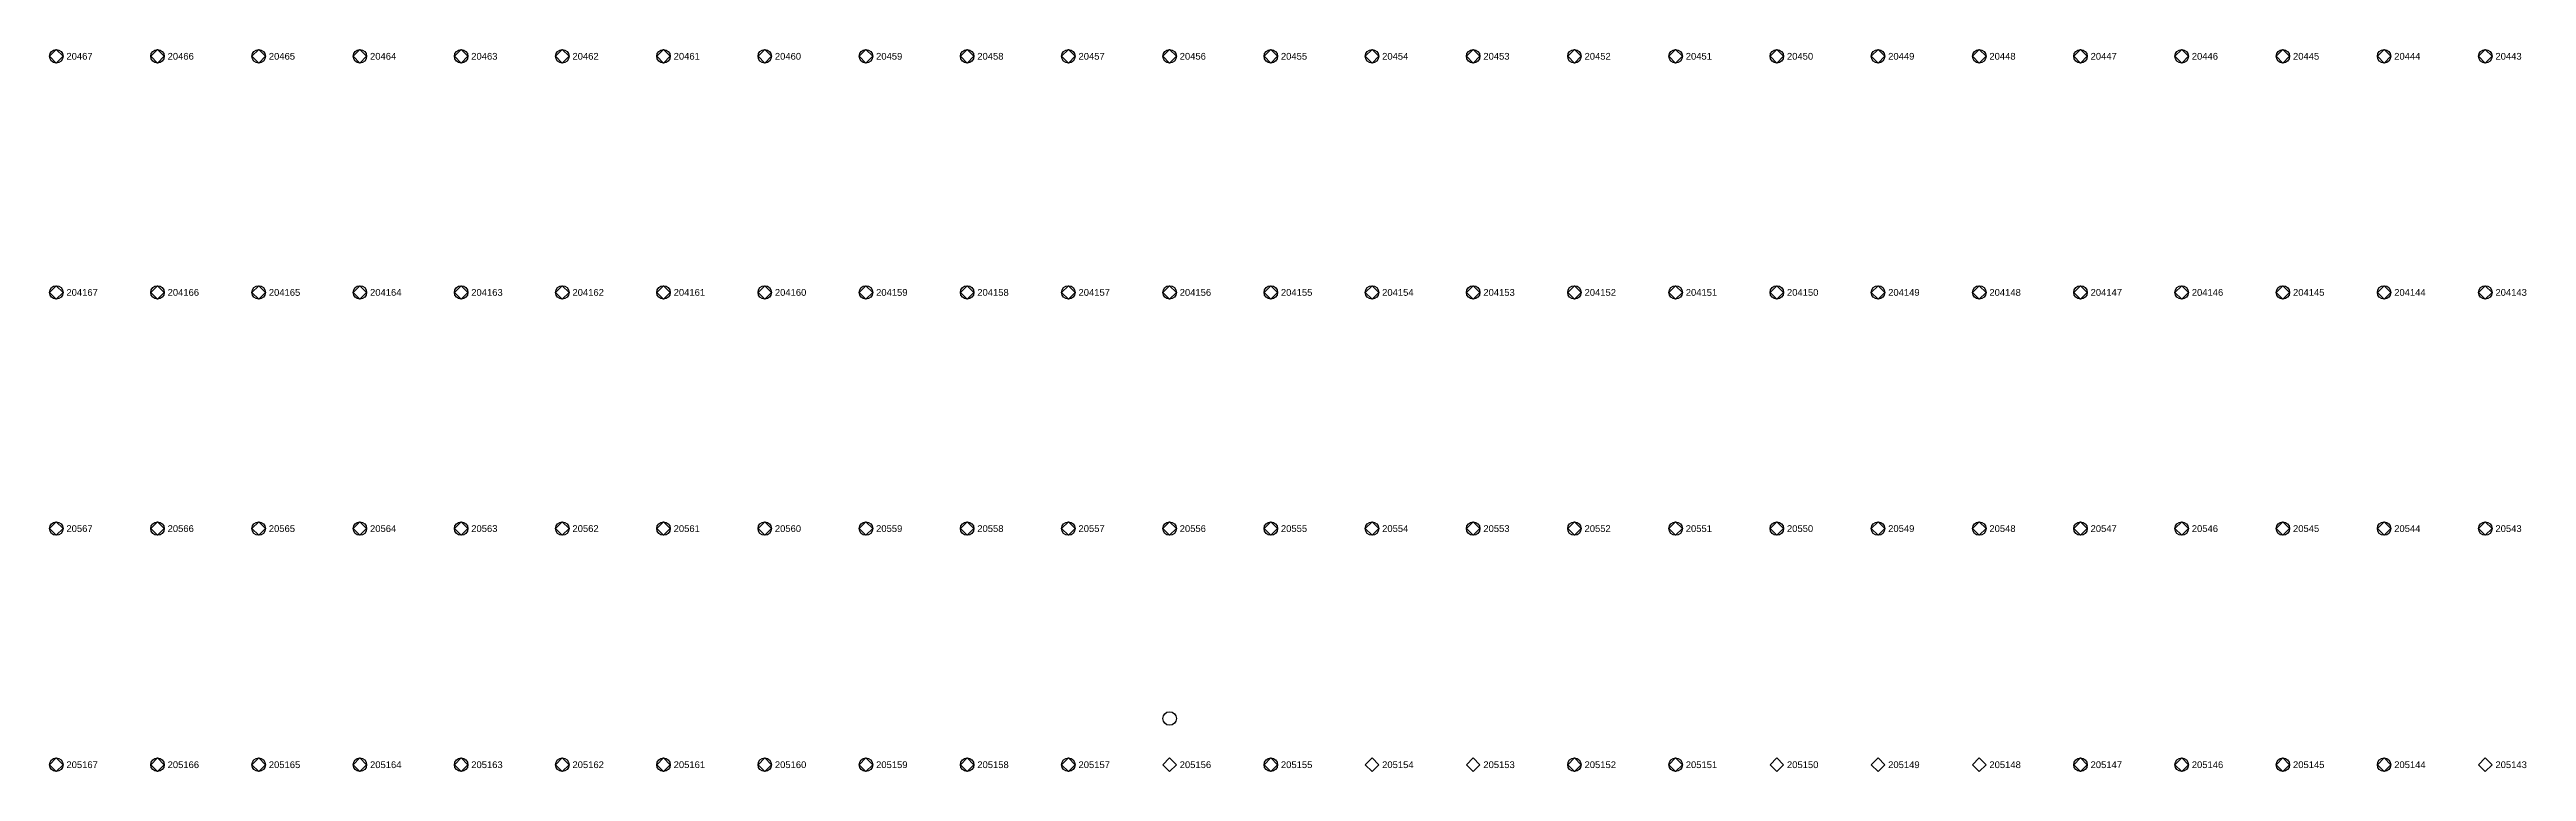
# Model space of a CAD drawing. Extents: x -5 to 376, y -217 to 241.
# Drawn here: x 91.5 to 184.7, y 127.3 to 154.5 of the extents above; entities that cross this region are included whole.
import ezdxf

# ---------------------------------------------------------------- set-up
doc = ezdxf.new("R2010")
doc.units = 0
for name, color, linetype in [('FIXTURE_INTERFACE_PIN', 4, 'CONTINUOUS'), ('GROUND_INTERFACE_PIN', 6, 'CONTINUOUS'), ('TESTER_INTERFACE_PIN', 144, 'CONTINUOUS'), ('TESTER_INTERFACE_PIN_LABEL', 144, 'CONTINUOUS')]:
    doc.layers.add(name, color=color, linetype=linetype)
doc.styles.get("Standard").update_dxf_attribs({"font": 'arial.ttf'})

msp = doc.modelspace()

# ---------------------------------------------------------------- linework, layer by layer
at = {"layer": 'FIXTURE_INTERFACE_PIN'}
for centre in [(91.72194, 154.2415), (95.53194, 154.2415), (99.34194, 154.2415), (103.15194, 154.2415), (106.96194, 154.2415), (110.77194, 154.2415), (114.58194, 154.2415), (126.01194, 154.2415), (129.82194, 154.2415), (133.63194, 154.2415), (137.44194, 154.2415), (141.25194, 154.2415), (145.06194, 154.2415), (148.87194, 154.2415), (152.68194, 154.2415), (156.49194, 154.2415), (160.30194, 154.2415), (164.11194, 154.2415), (167.92194, 154.2415), (171.73194, 154.2415), (175.54194, 154.2415), (179.35194, 154.2415), (183.16194, 154.2415), (91.72194, 145.3515), (95.53194, 145.3515), (99.34194, 145.3515), (103.15194, 145.3515), (106.96194, 145.3515), (110.77194, 145.3515), (114.58194, 145.3515), (126.01194, 145.3515), (129.82194, 145.3515), (133.63194, 145.3515), (137.44194, 145.3515), (141.25194, 145.3515), (145.06194, 145.3515), (148.87194, 145.3515), (152.68194, 145.3515), (156.49194, 145.3515), (160.30194, 145.3515), (164.11194, 145.3515), (167.92194, 145.3515), (171.73194, 145.3515), (175.54194, 145.3515), (179.35194, 145.3515), (183.16194, 145.3515), (91.72194, 136.4615), (95.53194, 136.4615), (99.34194, 136.4615), (103.15194, 136.4615), (106.96194, 136.4615), (110.77194, 136.4615), (114.58194, 136.4615), (126.01194, 136.4615), (129.82194, 136.4615), (133.63194, 136.4615), (137.44194, 136.4615), (141.25194, 136.4615), (145.06194, 136.4615), (148.87194, 136.4615), (152.68194, 136.4615), (156.49194, 136.4615), (160.30194, 136.4615), (164.11194, 136.4615), (167.92194, 136.4615), (171.73194, 136.4615), (175.54194, 136.4615), (179.35194, 136.4615), (183.16194, 136.4615), (133.63194, 129.3114), (91.72194, 127.5715), (95.53194, 127.5715), (99.34194, 127.5715), (103.15194, 127.5715), (106.96194, 127.5715), (110.77194, 127.5715), (114.58194, 127.5715), (126.01194, 127.5715), (129.82194, 127.5715), (137.44194, 127.5715), (148.87194, 127.5715), (152.68194, 127.5715), (167.92194, 127.5715), (171.73194, 127.5715), (175.54194, 127.5715), (179.35194, 127.5715)]:
    msp.add_circle(centre, 0.254, dxfattribs=at)
at = {"layer": 'GROUND_INTERFACE_PIN'}
for centre in [(118.39194, 154.2415), (122.20194, 154.2415), (118.39194, 145.3515), (122.20194, 145.3515), (118.39194, 136.4615), (122.20194, 136.4615), (118.39194, 127.5715), (122.20194, 127.5715)]:
    msp.add_circle(centre, 0.254, dxfattribs=at)
at = {"layer": 'TESTER_INTERFACE_PIN'}
for p, q in [((91.72194, 154.4955), (91.46794, 154.2415)), ((91.46794, 154.2415), (91.72194, 153.9875)), ((91.97594, 154.2415), (91.72194, 154.4955)), ((91.72194, 153.9875), (91.97594, 154.2415)), ((95.53194, 154.4955), (95.27794, 154.2415)), ((95.27794, 154.2415), (95.53194, 153.9875)), ((95.78594, 154.2415), (95.53194, 154.4955)), ((95.53194, 153.9875), (95.78594, 154.2415)), ((99.34194, 154.4955), (99.08794, 154.2415)), ((99.08794, 154.2415), (99.34194, 153.9875)), ((99.59594, 154.2415), (99.34194, 154.4955)), ((99.34194, 153.9875), (99.59594, 154.2415)), ((103.15194, 154.4955), (102.89794, 154.2415)), ((102.89794, 154.2415), (103.15194, 153.9875)), ((103.40594, 154.2415), (103.15194, 154.4955)), ((103.15194, 153.9875), (103.40594, 154.2415)), ((106.96194, 154.4955), (106.70794, 154.2415)), ((106.70794, 154.2415), (106.96194, 153.9875)), ((107.21594, 154.2415), (106.96194, 154.4955)), ((106.96194, 153.9875), (107.21594, 154.2415)), ((110.77194, 154.4955), (110.51794, 154.2415)), ((110.51794, 154.2415), (110.77194, 153.9875)), ((111.02594, 154.2415), (110.77194, 154.4955)), ((110.77194, 153.9875), (111.02594, 154.2415)), ((114.58194, 154.4955), (114.32794, 154.2415)), ((114.32794, 154.2415), (114.58194, 153.9875)), ((114.83594, 154.2415), (114.58194, 154.4955)), ((114.58194, 153.9875), (114.83594, 154.2415)), ((118.39194, 154.4955), (118.13794, 154.2415)), ((118.13794, 154.2415), (118.39194, 153.9875)), ((118.64594, 154.2415), (118.39194, 154.4955)), ((118.39194, 153.9875), (118.64594, 154.2415)), ((122.20194, 154.4955), (121.94794, 154.2415)), ((121.94794, 154.2415), (122.20194, 153.9875)), ((122.45594, 154.2415), (122.20194, 154.4955)), ((122.20194, 153.9875), (122.45594, 154.2415)), ((126.01194, 154.4955), (125.75794, 154.2415)), ((125.75794, 154.2415), (126.01194, 153.9875)), ((126.26594, 154.2415), (126.01194, 154.4955)), ((126.01194, 153.9875), (126.26594, 154.2415)), ((129.82194, 154.4955), (129.56794, 154.2415)), ((129.56794, 154.2415), (129.82194, 153.9875)), ((130.07594, 154.2415), (129.82194, 154.4955)), ((129.82194, 153.9875), (130.07594, 154.2415)), ((133.63194, 154.4955), (133.37794, 154.2415)), ((133.37794, 154.2415), (133.63194, 153.9875)), ((133.88594, 154.2415), (133.63194, 154.4955)), ((133.63194, 153.9875), (133.88594, 154.2415)), ((137.44194, 154.4955), (137.18794, 154.2415)), ((137.18794, 154.2415), (137.44194, 153.9875)), ((137.69594, 154.2415), (137.44194, 154.4955)), ((137.44194, 153.9875), (137.69594, 154.2415)), ((141.25194, 154.4955), (140.99794, 154.2415)), ((140.99794, 154.2415), (141.25194, 153.9875)), ((141.50594, 154.2415), (141.25194, 154.4955)), ((141.25194, 153.9875), (141.50594, 154.2415)), ((145.06194, 154.4955), (144.80794, 154.2415)), ((144.80794, 154.2415), (145.06194, 153.9875)), ((145.31594, 154.2415), (145.06194, 154.4955)), ((145.06194, 153.9875), (145.31594, 154.2415)), ((148.87194, 154.4955), (148.61794, 154.2415)), ((148.61794, 154.2415), (148.87194, 153.9875)), ((149.12594, 154.2415), (148.87194, 154.4955)), ((148.87194, 153.9875), (149.12594, 154.2415)), ((152.68194, 154.4955), (152.42794, 154.2415)), ((152.42794, 154.2415), (152.68194, 153.9875)), ((152.93594, 154.2415), (152.68194, 154.4955)), ((152.68194, 153.9875), (152.93594, 154.2415)), ((156.49194, 154.4955), (156.23794, 154.2415)), ((156.23794, 154.2415), (156.49194, 153.9875)), ((156.74594, 154.2415), (156.49194, 154.4955)), ((156.49194, 153.9875), (156.74594, 154.2415)), ((160.30194, 154.4955), (160.04794, 154.2415)), ((160.04794, 154.2415), (160.30194, 153.9875)), ((160.55594, 154.2415), (160.30194, 154.4955)), ((160.30194, 153.9875), (160.55594, 154.2415)), ((164.11194, 154.4955), (163.85794, 154.2415)), ((163.85794, 154.2415), (164.11194, 153.9875)), ((164.36594, 154.2415), (164.11194, 154.4955)), ((164.11194, 153.9875), (164.36594, 154.2415)), ((167.92194, 154.4955), (167.66794, 154.2415)), ((167.66794, 154.2415), (167.92194, 153.9875)), ((168.17594, 154.2415), (167.92194, 154.4955)), ((167.92194, 153.9875), (168.17594, 154.2415)), ((171.73194, 154.4955), (171.47794, 154.2415)), ((171.47794, 154.2415), (171.73194, 153.9875)), ((171.98594, 154.2415), (171.73194, 154.4955)), ((171.73194, 153.9875), (171.98594, 154.2415)), ((175.54194, 154.4955), (175.28794, 154.2415)), ((175.28794, 154.2415), (175.54194, 153.9875)), ((175.79594, 154.2415), (175.54194, 154.4955)), ((175.54194, 153.9875), (175.79594, 154.2415)), ((179.35194, 154.4955), (179.09794, 154.2415)), ((179.09794, 154.2415), (179.35194, 153.9875)), ((179.60594, 154.2415), (179.35194, 154.4955)), ((179.35194, 153.9875), (179.60594, 154.2415)), ((183.16194, 154.4955), (182.90794, 154.2415)), ((182.90794, 154.2415), (183.16194, 153.9875)), ((183.41594, 154.2415), (183.16194, 154.4955)), ((183.16194, 153.9875), (183.41594, 154.2415)), ((91.72194, 145.6055), (91.46794, 145.3515)), ((91.97594, 145.3515), (91.72194, 145.6055)), ((95.53194, 145.6055), (95.27794, 145.3515)), ((95.78594, 145.3515), (95.53194, 145.6055)), ((99.34194, 145.6055), (99.08794, 145.3515)), ((99.59594, 145.3515), (99.34194, 145.6055)), ((103.15194, 145.6055), (102.89794, 145.3515)), ((103.40594, 145.3515), (103.15194, 145.6055)), ((106.96194, 145.6055), (106.70794, 145.3515)), ((107.21594, 145.3515), (106.96194, 145.6055)), ((110.77194, 145.6055), (110.51794, 145.3515)), ((111.02594, 145.3515), (110.77194, 145.6055)), ((114.58194, 145.6055), (114.32794, 145.3515)), ((114.83594, 145.3515), (114.58194, 145.6055)), ((118.39194, 145.6055), (118.13794, 145.3515)), ((118.64594, 145.3515), (118.39194, 145.6055)), ((122.20194, 145.6055), (121.94794, 145.3515)), ((122.45594, 145.3515), (122.20194, 145.6055)), ((126.01194, 145.6055), (125.75794, 145.3515)), ((126.26594, 145.3515), (126.01194, 145.6055)), ((129.82194, 145.6055), (129.56794, 145.3515)), ((130.07594, 145.3515), (129.82194, 145.6055)), ((133.63194, 145.6055), (133.37794, 145.3515)), ((133.88594, 145.3515), (133.63194, 145.6055)), ((137.44194, 145.6055), (137.18794, 145.3515)), ((137.69594, 145.3515), (137.44194, 145.6055)), ((141.25194, 145.6055), (140.99794, 145.3515)), ((141.50594, 145.3515), (141.25194, 145.6055)), ((145.06194, 145.6055), (144.80794, 145.3515)), ((145.31594, 145.3515), (145.06194, 145.6055)), ((148.87194, 145.6055), (148.61794, 145.3515)), ((149.12594, 145.3515), (148.87194, 145.6055)), ((152.68194, 145.6055), (152.42794, 145.3515)), ((152.93594, 145.3515), (152.68194, 145.6055)), ((156.49194, 145.6055), (156.23794, 145.3515)), ((156.74594, 145.3515), (156.49194, 145.6055)), ((160.30194, 145.6055), (160.04794, 145.3515)), ((160.55594, 145.3515), (160.30194, 145.6055)), ((164.11194, 145.6055), (163.85794, 145.3515)), ((164.36594, 145.3515), (164.11194, 145.6055)), ((167.92194, 145.6055), (167.66794, 145.3515)), ((168.17594, 145.3515), (167.92194, 145.6055)), ((171.73194, 145.6055), (171.47794, 145.3515)), ((171.98594, 145.3515), (171.73194, 145.6055)), ((175.54194, 145.6055), (175.28794, 145.3515)), ((175.79594, 145.3515), (175.54194, 145.6055)), ((179.35194, 145.6055), (179.09794, 145.3515)), ((179.60594, 145.3515), (179.35194, 145.6055)), ((183.16194, 145.6055), (182.90794, 145.3515)), ((183.41594, 145.3515), (183.16194, 145.6055)), ((91.46794, 145.3515), (91.72194, 145.0975)), ((91.72194, 145.0975), (91.97594, 145.3515)), ((95.27794, 145.3515), (95.53194, 145.0975)), ((95.53194, 145.0975), (95.78594, 145.3515)), ((99.08794, 145.3515), (99.34194, 145.0975)), ((99.34194, 145.0975), (99.59594, 145.3515)), ((102.89794, 145.3515), (103.15194, 145.0975)), ((103.15194, 145.0975), (103.40594, 145.3515)), ((106.70794, 145.3515), (106.96194, 145.0975)), ((106.96194, 145.0975), (107.21594, 145.3515)), ((110.51794, 145.3515), (110.77194, 145.0975)), ((110.77194, 145.0975), (111.02594, 145.3515)), ((114.32794, 145.3515), (114.58194, 145.0975)), ((114.58194, 145.0975), (114.83594, 145.3515)), ((118.13794, 145.3515), (118.39194, 145.0975)), ((118.39194, 145.0975), (118.64594, 145.3515)), ((121.94794, 145.3515), (122.20194, 145.0975)), ((122.20194, 145.0975), (122.45594, 145.3515)), ((125.75794, 145.3515), (126.01194, 145.0975)), ((126.01194, 145.0975), (126.26594, 145.3515)), ((129.56794, 145.3515), (129.82194, 145.0975)), ((129.82194, 145.0975), (130.07594, 145.3515)), ((133.37794, 145.3515), (133.63194, 145.0975)), ((133.63194, 145.0975), (133.88594, 145.3515)), ((137.18794, 145.3515), (137.44194, 145.0975)), ((137.44194, 145.0975), (137.69594, 145.3515)), ((140.99794, 145.3515), (141.25194, 145.0975)), ((141.25194, 145.0975), (141.50594, 145.3515)), ((144.80794, 145.3515), (145.06194, 145.0975)), ((145.06194, 145.0975), (145.31594, 145.3515)), ((148.61794, 145.3515), (148.87194, 145.0975)), ((148.87194, 145.0975), (149.12594, 145.3515)), ((152.42794, 145.3515), (152.68194, 145.0975)), ((152.68194, 145.0975), (152.93594, 145.3515)), ((156.23794, 145.3515), (156.49194, 145.0975)), ((156.49194, 145.0975), (156.74594, 145.3515)), ((160.04794, 145.3515), (160.30194, 145.0975)), ((160.30194, 145.0975), (160.55594, 145.3515)), ((163.85794, 145.3515), (164.11194, 145.0975)), ((164.11194, 145.0975), (164.36594, 145.3515)), ((167.66794, 145.3515), (167.92194, 145.0975)), ((167.92194, 145.0975), (168.17594, 145.3515)), ((171.47794, 145.3515), (171.73194, 145.0975)), ((171.73194, 145.0975), (171.98594, 145.3515)), ((175.28794, 145.3515), (175.54194, 145.0975)), ((175.54194, 145.0975), (175.79594, 145.3515)), ((179.09794, 145.3515), (179.35194, 145.0975)), ((179.35194, 145.0975), (179.60594, 145.3515)), ((182.90794, 145.3515), (183.16194, 145.0975)), ((183.16194, 145.0975), (183.41594, 145.3515)), ((91.72194, 136.7155), (91.46794, 136.4615)), ((91.46794, 136.4615), (91.72194, 136.2075)), ((91.97594, 136.4615), (91.72194, 136.7155)), ((91.72194, 136.2075), (91.97594, 136.4615)), ((95.53194, 136.7155), (95.27794, 136.4615)), ((95.27794, 136.4615), (95.53194, 136.2075)), ((95.78594, 136.4615), (95.53194, 136.7155)), ((95.53194, 136.2075), (95.78594, 136.4615)), ((99.34194, 136.7155), (99.08794, 136.4615)), ((99.08794, 136.4615), (99.34194, 136.2075)), ((99.59594, 136.4615), (99.34194, 136.7155)), ((99.34194, 136.2075), (99.59594, 136.4615)), ((103.15194, 136.7155), (102.89794, 136.4615)), ((102.89794, 136.4615), (103.15194, 136.2075)), ((103.40594, 136.4615), (103.15194, 136.7155)), ((103.15194, 136.2075), (103.40594, 136.4615)), ((106.96194, 136.7155), (106.70794, 136.4615)), ((106.70794, 136.4615), (106.96194, 136.2075)), ((107.21594, 136.4615), (106.96194, 136.7155)), ((106.96194, 136.2075), (107.21594, 136.4615)), ((110.77194, 136.7155), (110.51794, 136.4615)), ((110.51794, 136.4615), (110.77194, 136.2075)), ((111.02594, 136.4615), (110.77194, 136.7155)), ((110.77194, 136.2075), (111.02594, 136.4615)), ((114.58194, 136.7155), (114.32794, 136.4615)), ((114.32794, 136.4615), (114.58194, 136.2075)), ((114.83594, 136.4615), (114.58194, 136.7155)), ((114.58194, 136.2075), (114.83594, 136.4615)), ((118.39194, 136.7155), (118.13794, 136.4615)), ((118.13794, 136.4615), (118.39194, 136.2075)), ((118.64594, 136.4615), (118.39194, 136.7155)), ((118.39194, 136.2075), (118.64594, 136.4615)), ((122.20194, 136.7155), (121.94794, 136.4615)), ((121.94794, 136.4615), (122.20194, 136.2075)), ((122.45594, 136.4615), (122.20194, 136.7155)), ((122.20194, 136.2075), (122.45594, 136.4615)), ((126.01194, 136.7155), (125.75794, 136.4615)), ((125.75794, 136.4615), (126.01194, 136.2075)), ((126.26594, 136.4615), (126.01194, 136.7155)), ((126.01194, 136.2075), (126.26594, 136.4615)), ((129.82194, 136.7155), (129.56794, 136.4615)), ((129.56794, 136.4615), (129.82194, 136.2075)), ((130.07594, 136.4615), (129.82194, 136.7155)), ((129.82194, 136.2075), (130.07594, 136.4615)), ((133.63194, 136.7155), (133.37794, 136.4615)), ((133.37794, 136.4615), (133.63194, 136.2075)), ((133.88594, 136.4615), (133.63194, 136.7155)), ((133.63194, 136.2075), (133.88594, 136.4615)), ((137.44194, 136.7155), (137.18794, 136.4615)), ((137.18794, 136.4615), (137.44194, 136.2075)), ((137.69594, 136.4615), (137.44194, 136.7155)), ((137.44194, 136.2075), (137.69594, 136.4615)), ((141.25194, 136.7155), (140.99794, 136.4615)), ((140.99794, 136.4615), (141.25194, 136.2075)), ((141.50594, 136.4615), (141.25194, 136.7155)), ((141.25194, 136.2075), (141.50594, 136.4615)), ((145.06194, 136.7155), (144.80794, 136.4615)), ((144.80794, 136.4615), (145.06194, 136.2075)), ((145.31594, 136.4615), (145.06194, 136.7155)), ((145.06194, 136.2075), (145.31594, 136.4615)), ((148.87194, 136.7155), (148.61794, 136.4615)), ((148.61794, 136.4615), (148.87194, 136.2075)), ((149.12594, 136.4615), (148.87194, 136.7155)), ((148.87194, 136.2075), (149.12594, 136.4615)), ((152.68194, 136.7155), (152.42794, 136.4615)), ((152.42794, 136.4615), (152.68194, 136.2075)), ((152.93594, 136.4615), (152.68194, 136.7155)), ((152.68194, 136.2075), (152.93594, 136.4615)), ((156.49194, 136.7155), (156.23794, 136.4615)), ((156.23794, 136.4615), (156.49194, 136.2075)), ((156.74594, 136.4615), (156.49194, 136.7155)), ((156.49194, 136.2075), (156.74594, 136.4615)), ((160.30194, 136.7155), (160.04794, 136.4615)), ((160.04794, 136.4615), (160.30194, 136.2075)), ((160.55594, 136.4615), (160.30194, 136.7155)), ((160.30194, 136.2075), (160.55594, 136.4615)), ((164.11194, 136.7155), (163.85794, 136.4615)), ((163.85794, 136.4615), (164.11194, 136.2075)), ((164.36594, 136.4615), (164.11194, 136.7155)), ((164.11194, 136.2075), (164.36594, 136.4615)), ((167.92194, 136.7155), (167.66794, 136.4615)), ((167.66794, 136.4615), (167.92194, 136.2075)), ((168.17594, 136.4615), (167.92194, 136.7155)), ((167.92194, 136.2075), (168.17594, 136.4615)), ((171.73194, 136.7155), (171.47794, 136.4615)), ((171.47794, 136.4615), (171.73194, 136.2075)), ((171.98594, 136.4615), (171.73194, 136.7155)), ((171.73194, 136.2075), (171.98594, 136.4615)), ((175.54194, 136.7155), (175.28794, 136.4615)), ((175.28794, 136.4615), (175.54194, 136.2075)), ((175.79594, 136.4615), (175.54194, 136.7155)), ((175.54194, 136.2075), (175.79594, 136.4615)), ((179.35194, 136.7155), (179.09794, 136.4615)), ((179.09794, 136.4615), (179.35194, 136.2075)), ((179.60594, 136.4615), (179.35194, 136.7155)), ((179.35194, 136.2075), (179.60594, 136.4615)), ((183.16194, 136.7155), (182.90794, 136.4615)), ((182.90794, 136.4615), (183.16194, 136.2075)), ((183.41594, 136.4615), (183.16194, 136.7155)), ((183.16194, 136.2075), (183.41594, 136.4615)), ((91.72194, 127.8255), (91.46794, 127.5715)), ((91.97594, 127.5715), (91.72194, 127.8255)), ((95.53194, 127.8255), (95.27794, 127.5715)), ((95.78594, 127.5715), (95.53194, 127.8255)), ((99.34194, 127.8255), (99.08794, 127.5715)), ((99.59594, 127.5715), (99.34194, 127.8255)), ((103.15194, 127.8255), (102.89794, 127.5715)), ((103.40594, 127.5715), (103.15194, 127.8255)), ((106.96194, 127.8255), (106.70794, 127.5715)), ((107.21594, 127.5715), (106.96194, 127.8255)), ((110.77194, 127.8255), (110.51794, 127.5715)), ((111.02594, 127.5715), (110.77194, 127.8255)), ((114.58194, 127.8255), (114.32794, 127.5715)), ((114.83594, 127.5715), (114.58194, 127.8255)), ((118.39194, 127.8255), (118.13794, 127.5715)), ((118.64594, 127.5715), (118.39194, 127.8255)), ((122.20194, 127.8255), (121.94794, 127.5715)), ((122.45594, 127.5715), (122.20194, 127.8255)), ((126.01194, 127.8255), (125.75794, 127.5715)), ((126.26594, 127.5715), (126.01194, 127.8255)), ((129.82194, 127.8255), (129.56794, 127.5715)), ((130.07594, 127.5715), (129.82194, 127.8255)), ((133.63194, 127.8255), (133.37794, 127.5715)), ((133.88594, 127.5715), (133.63194, 127.8255)), ((137.44194, 127.8255), (137.18794, 127.5715)), ((137.69594, 127.5715), (137.44194, 127.8255)), ((141.25194, 127.8255), (140.99794, 127.5715)), ((141.50594, 127.5715), (141.25194, 127.8255)), ((145.06194, 127.8255), (144.80794, 127.5715)), ((145.31594, 127.5715), (145.06194, 127.8255)), ((148.87194, 127.8255), (148.61794, 127.5715)), ((149.12594, 127.5715), (148.87194, 127.8255)), ((152.68194, 127.8255), (152.42794, 127.5715)), ((152.93594, 127.5715), (152.68194, 127.8255)), ((156.49194, 127.8255), (156.23794, 127.5715)), ((156.74594, 127.5715), (156.49194, 127.8255)), ((160.30194, 127.8255), (160.04794, 127.5715)), ((160.55594, 127.5715), (160.30194, 127.8255)), ((164.11194, 127.8255), (163.85794, 127.5715)), ((164.36594, 127.5715), (164.11194, 127.8255)), ((167.92194, 127.8255), (167.66794, 127.5715)), ((168.17594, 127.5715), (167.92194, 127.8255)), ((171.73194, 127.8255), (171.47794, 127.5715)), ((171.98594, 127.5715), (171.73194, 127.8255)), ((175.54194, 127.8255), (175.28794, 127.5715)), ((175.79594, 127.5715), (175.54194, 127.8255)), ((179.35194, 127.8255), (179.09794, 127.5715)), ((179.60594, 127.5715), (179.35194, 127.8255)), ((183.16194, 127.8255), (182.90794, 127.5715)), ((183.41594, 127.5715), (183.16194, 127.8255)), ((91.46794, 127.5715), (91.72194, 127.3175)), ((91.72194, 127.3175), (91.97594, 127.5715)), ((95.27794, 127.5715), (95.53194, 127.3175)), ((95.53194, 127.3175), (95.78594, 127.5715)), ((99.08794, 127.5715), (99.34194, 127.3175)), ((99.34194, 127.3175), (99.59594, 127.5715)), ((102.89794, 127.5715), (103.15194, 127.3175)), ((103.15194, 127.3175), (103.40594, 127.5715)), ((106.70794, 127.5715), (106.96194, 127.3175)), ((106.96194, 127.3175), (107.21594, 127.5715)), ((110.51794, 127.5715), (110.77194, 127.3175)), ((110.77194, 127.3175), (111.02594, 127.5715)), ((114.32794, 127.5715), (114.58194, 127.3175)), ((114.58194, 127.3175), (114.83594, 127.5715)), ((118.13794, 127.5715), (118.39194, 127.3175)), ((118.39194, 127.3175), (118.64594, 127.5715)), ((121.94794, 127.5715), (122.20194, 127.3175)), ((122.20194, 127.3175), (122.45594, 127.5715)), ((125.75794, 127.5715), (126.01194, 127.3175)), ((126.01194, 127.3175), (126.26594, 127.5715)), ((129.56794, 127.5715), (129.82194, 127.3175)), ((129.82194, 127.3175), (130.07594, 127.5715)), ((133.37794, 127.5715), (133.63194, 127.3175)), ((133.63194, 127.3175), (133.88594, 127.5715)), ((137.18794, 127.5715), (137.44194, 127.3175)), ((137.44194, 127.3175), (137.69594, 127.5715)), ((140.99794, 127.5715), (141.25194, 127.3175)), ((141.25194, 127.3175), (141.50594, 127.5715)), ((144.80794, 127.5715), (145.06194, 127.3175)), ((145.06194, 127.3175), (145.31594, 127.5715)), ((148.61794, 127.5715), (148.87194, 127.3175)), ((148.87194, 127.3175), (149.12594, 127.5715)), ((152.42794, 127.5715), (152.68194, 127.3175)), ((152.68194, 127.3175), (152.93594, 127.5715)), ((156.23794, 127.5715), (156.49194, 127.3175)), ((156.49194, 127.3175), (156.74594, 127.5715)), ((160.04794, 127.5715), (160.30194, 127.3175)), ((160.30194, 127.3175), (160.55594, 127.5715)), ((163.85794, 127.5715), (164.11194, 127.3175)), ((164.11194, 127.3175), (164.36594, 127.5715)), ((167.66794, 127.5715), (167.92194, 127.3175)), ((167.92194, 127.3175), (168.17594, 127.5715)), ((171.47794, 127.5715), (171.73194, 127.3175)), ((171.73194, 127.3175), (171.98594, 127.5715)), ((175.28794, 127.5715), (175.54194, 127.3175)), ((175.54194, 127.3175), (175.79594, 127.5715)), ((179.09794, 127.5715), (179.35194, 127.3175)), ((179.35194, 127.3175), (179.60594, 127.5715)), ((182.90794, 127.5715), (183.16194, 127.3175)), ((183.16194, 127.3175), (183.41594, 127.5715))]:
    msp.add_line(p, q, dxfattribs=at)

# ---------------------------------------------------------------- texts
at = {"layer": 'TESTER_INTERFACE_PIN_LABEL'}
for s, p in [('20467', (92.10294, 154.1145)), ('20466', (95.91294, 154.1145)), ('20465', (99.72294, 154.1145)), ('20464', (103.53294, 154.1145)), ('20463', (107.34294, 154.1145)), ('20462', (111.15294, 154.1145)), ('20461', (114.96294, 154.1145)), ('20460', (118.77294, 154.1145)), ('20459', (122.58294, 154.1145)), ('20458', (126.39294, 154.1145)), ('20457', (130.20294, 154.1145)), ('20456', (134.01294, 154.1145)), ('20455', (137.82294, 154.1145)), ('20454', (141.63294, 154.1145)), ('20453', (145.44294, 154.1145)), ('20452', (149.25294, 154.1145)), ('20451', (153.06294, 154.1145)), ('20450', (156.87294, 154.1145)), ('20449', (160.68294, 154.1145)), ('20448', (164.49294, 154.1145)), ('20447', (168.30294, 154.1145)), ('20446', (172.11294, 154.1145)), ('20445', (175.92294, 154.1145)), ('20444', (179.73294, 154.1145)), ('20443', (183.54294, 154.1145)), ('204167', (92.10294, 145.2245)), ('204166', (95.91294, 145.2245)), ('204165', (99.72294, 145.2245)), ('204164', (103.53294, 145.2245)), ('204163', (107.34294, 145.2245)), ('204162', (111.15294, 145.2245)), ('204161', (114.96294, 145.2245)), ('204160', (118.77294, 145.2245)), ('204159', (122.58294, 145.2245)), ('204158', (126.39294, 145.2245)), ('204157', (130.20294, 145.2245)), ('204156', (134.01294, 145.2245)), ('204155', (137.82294, 145.2245)), ('204154', (141.63294, 145.2245)), ('204153', (145.44294, 145.2245)), ('204152', (149.25294, 145.2245)), ('204151', (153.06294, 145.2245)), ('204150', (156.87294, 145.2245)), ('204149', (160.68294, 145.2245)), ('204148', (164.49294, 145.2245)), ('204147', (168.30294, 145.2245)), ('204146', (172.11294, 145.2245)), ('204145', (175.92294, 145.2245)), ('204144', (179.73294, 145.2245)), ('204143', (183.54294, 145.2245)), ('20567', (92.10294, 136.3345)), ('20566', (95.91294, 136.3345)), ('20565', (99.72294, 136.3345)), ('20564', (103.53294, 136.3345)), ('20563', (107.34294, 136.3345)), ('20562', (111.15294, 136.3345)), ('20561', (114.96294, 136.3345)), ('20560', (118.77294, 136.3345)), ('20559', (122.58294, 136.3345)), ('20558', (126.39294, 136.3345)), ('20557', (130.20294, 136.3345)), ('20556', (134.01294, 136.3345)), ('20555', (137.82294, 136.3345)), ('20554', (141.63294, 136.3345)), ('20553', (145.44294, 136.3345)), ('20552', (149.25294, 136.3345)), ('20551', (153.06294, 136.3345)), ('20550', (156.87294, 136.3345)), ('20549', (160.68294, 136.3345)), ('20548', (164.49294, 136.3345)), ('20547', (168.30294, 136.3345)), ('20546', (172.11294, 136.3345)), ('20545', (175.92294, 136.3345)), ('20544', (179.73294, 136.3345)), ('20543', (183.54294, 136.3345)), ('205167', (92.10294, 127.4445)), ('205166', (95.91294, 127.4445)), ('205165', (99.72294, 127.4445)), ('205164', (103.53294, 127.4445)), ('205163', (107.34294, 127.4445)), ('205162', (111.15294, 127.4445)), ('205161', (114.96294, 127.4445)), ('205160', (118.77294, 127.4445)), ('205159', (122.58294, 127.4445)), ('205158', (126.39294, 127.4445)), ('205157', (130.20294, 127.4445)), ('205156', (134.01294, 127.4445)), ('205155', (137.82294, 127.4445)), ('205154', (141.63294, 127.4445)), ('205153', (145.44294, 127.4445)), ('205152', (149.25294, 127.4445)), ('205151', (153.06294, 127.4445)), ('205150', (156.87294, 127.4445)), ('205149', (160.68294, 127.4445)), ('205148', (164.49294, 127.4445)), ('205147', (168.30294, 127.4445)), ('205146', (172.11294, 127.4445)), ('205145', (175.92294, 127.4445)), ('205144', (179.73294, 127.4445)), ('205143', (183.54294, 127.4445))]:
    msp.add_text(s, height=0.254, dxfattribs=at).set_placement(p)

doc.saveas('drawing.dxf')
